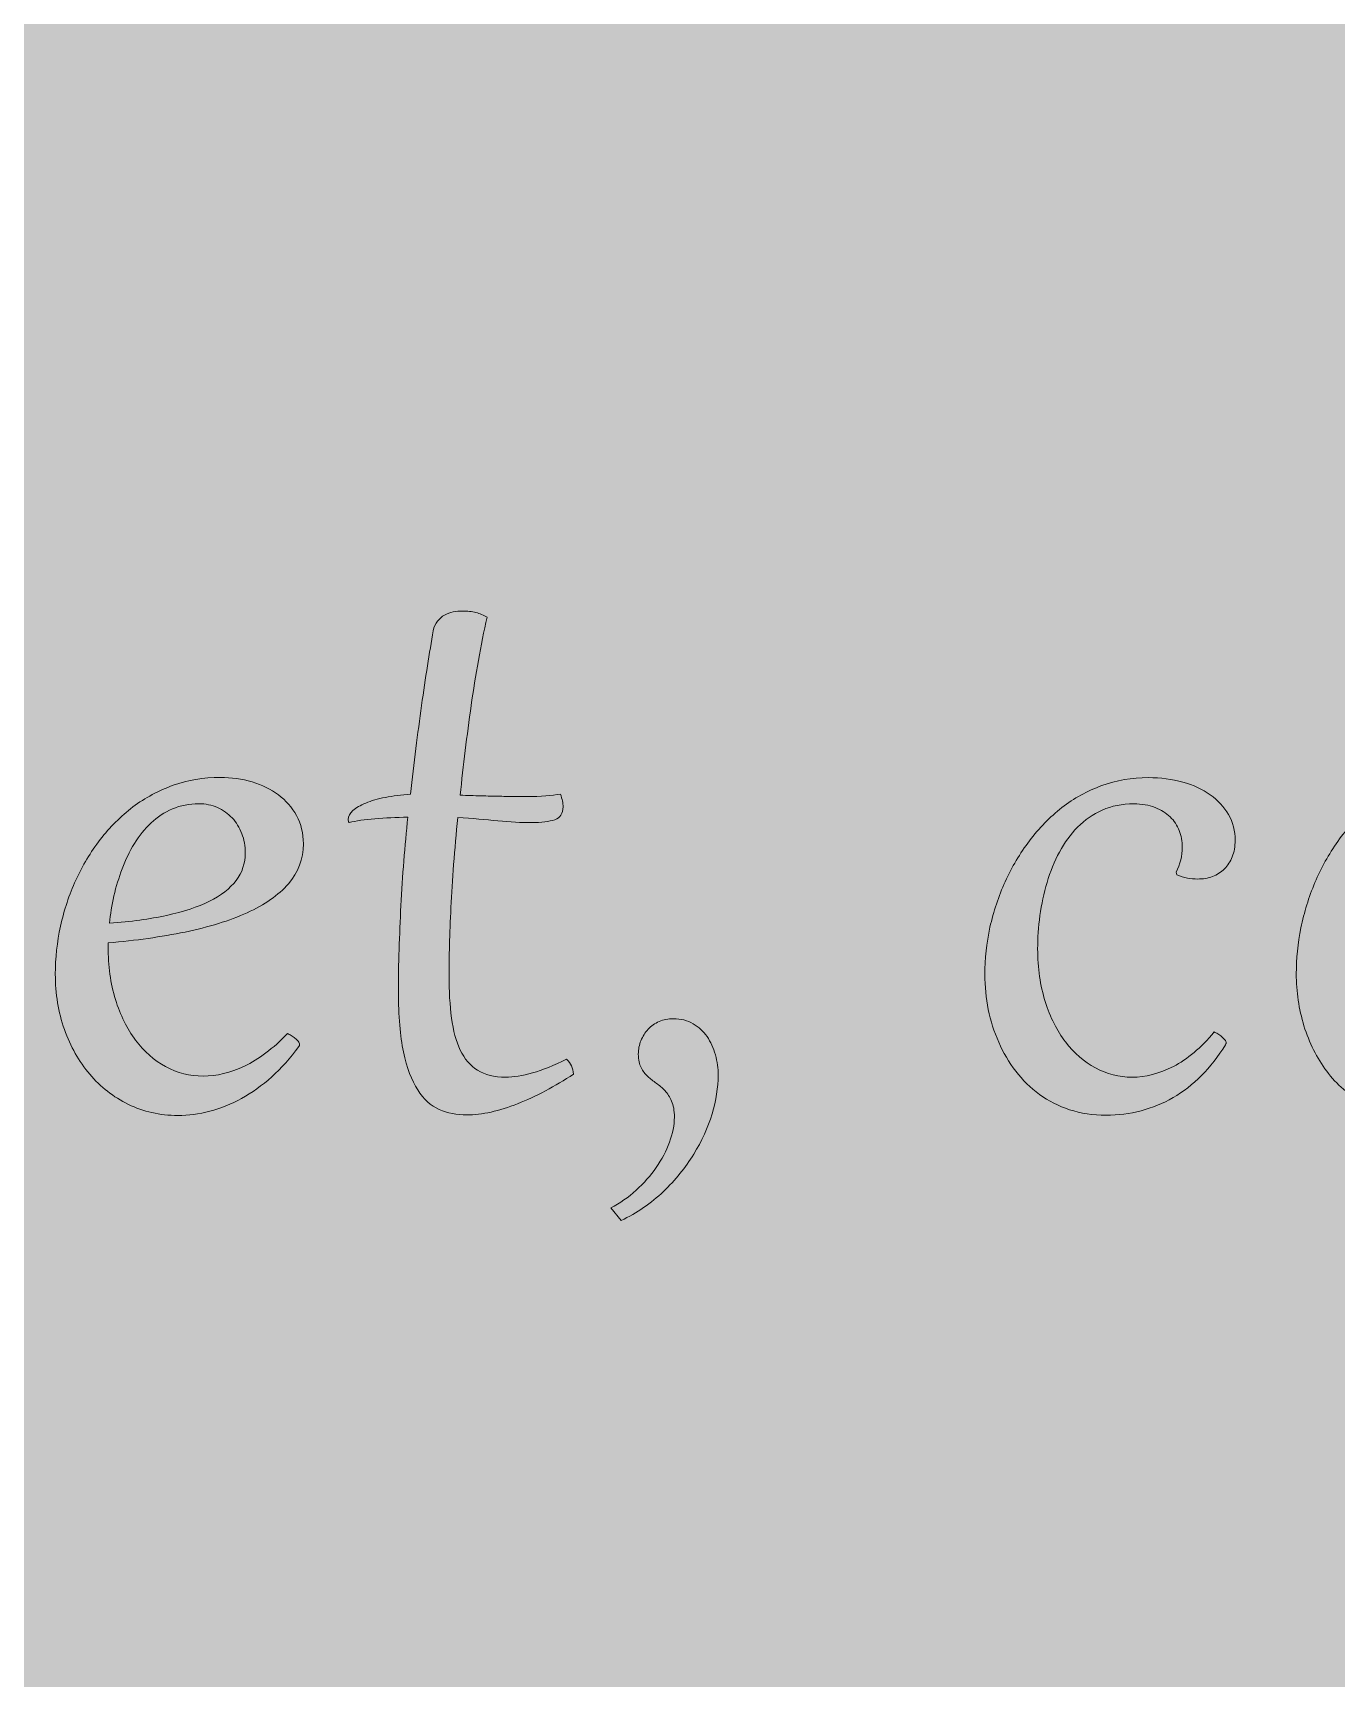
# Model space of a CAD drawing. Extents: x -4214 to -1795, y -2227 to -856.
# Drawn here: x -2845.8 to -2729.1, y -1688.8 to -1541.4 of the extents above; entities that cross this region are included whole.
import ezdxf

# ---------------------------------------------------------------- set-up
doc = ezdxf.new("R2010")
doc.units = 0
doc.header["$MEASUREMENT"] = 0
doc.layers.add('Layer 1', color=7, linetype='Continuous')

# ---------------------------------------------------------------- blocks, each defined once
blk = doc.blocks.new('block 14')
at = {"layer": 'Layer 1', "true_color": 0x2a3f49}
h = blk.add_hatch(color=149, dxfattribs=at)
h.dxf.hatch_style = 2
edge = h.paths.add_edge_path()
edge.add_spline(control_points=[(-2805.17, -1593.74), (-2805.73, -1596.29), (-2806.21, -1598.93), (-2806.59, -1601.65), (-2806.97, -1604.37), (-2807.3, -1607.04), (-2807.57, -1609.69), (-2806.94, -1609.72), (-2806.32, -1609.74), (-2805.72, -1609.75), (-2805.13, -1609.77), (-2804.57, -1609.78), (-2804.05, -1609.79), (-2803.53, -1609.8), (-2803.07, -1609.81), (-2802.64, -1609.81), (-2802.22, -1609.81), (-2801.87, -1609.81), (-2801.59, -1609.81), (-2800.36, -1609.81), (-2799.36, -1609.74), (-2798.58, -1609.59), (-2798.52, -1609.82), (-2798.46, -1610.03), (-2798.42, -1610.21), (-2798.38, -1610.4), (-2798.36, -1610.58), (-2798.36, -1610.74), (-2798.36, -1611.33), (-2798.61, -1611.71), (-2799.1, -1611.89), (-2799.59, -1612.06), (-2800.3, -1612.15), (-2801.22, -1612.15), (-2802.11, -1612.15), (-2803.1, -1612.1), (-2804.19, -1611.99), (-2805.29, -1611.88), (-2806.49, -1611.78), (-2807.79, -1611.68), (-2807.93, -1613.12), (-2808.06, -1614.52), (-2808.16, -1615.89), (-2808.26, -1617.25), (-2808.34, -1618.53), (-2808.4, -1619.74), (-2808.46, -1620.95), (-2808.51, -1622.07), (-2808.53, -1623.11), (-2808.56, -1624.14), (-2808.57, -1625.04), (-2808.57, -1625.8), (-2808.57, -1627.24), (-2808.5, -1628.52), (-2808.35, -1629.65), (-2808.2, -1630.77), (-2807.94, -1631.73), (-2807.57, -1632.52), (-2807.19, -1633.3), (-2806.67, -1633.91), (-2806.01, -1634.32), (-2805.36, -1634.74), (-2804.52, -1634.95), (-2803.52, -1634.95), (-2802.79, -1634.95), (-2801.99, -1634.82), (-2801.09, -1634.56), (-2800.2, -1634.31), (-2799.18, -1633.9), (-2798.04, -1633.33), (-2797.68, -1633.7), (-2797.47, -1634.14), (-2797.42, -1634.67), (-2798.25, -1635.21), (-2799.09, -1635.72), (-2799.93, -1636.17), (-2800.78, -1636.62), (-2801.61, -1637), (-2802.43, -1637.32), (-2803.25, -1637.65), (-2804.04, -1637.89), (-2804.81, -1638.07), (-2805.57, -1638.24), (-2806.3, -1638.33), (-2806.98, -1638.33), (-2807.88, -1638.33), (-2808.71, -1638.16), (-2809.45, -1637.83), (-2810.2, -1637.51), (-2810.84, -1636.92), (-2811.38, -1636.08), (-2811.93, -1635.24), (-2812.35, -1634.11), (-2812.65, -1632.69), (-2812.95, -1631.27), (-2813.11, -1629.47), (-2813.11, -1627.29), (-2813.11, -1626.07), (-2813.09, -1624.82), (-2813.04, -1623.51), (-2813, -1622.22), (-2812.95, -1620.91), (-2812.88, -1619.58), (-2812.82, -1618.25), (-2812.73, -1616.92), (-2812.62, -1615.59), (-2812.51, -1614.26), (-2812.39, -1612.95), (-2812.26, -1611.67), (-2813.32, -1611.68), (-2814.3, -1611.72), (-2815.21, -1611.8), (-2816.12, -1611.87), (-2816.89, -1611.99), (-2817.53, -1612.15), (-2817.58, -1612.07), (-2817.6, -1611.97), (-2817.6, -1611.87), (-2817.6, -1611.59), (-2817.46, -1611.32), (-2817.18, -1611.07), (-2816.91, -1610.82), (-2816.53, -1610.6), (-2816.03, -1610.4), (-2815.55, -1610.19), (-2814.96, -1610.03), (-2814.27, -1609.89), (-2813.59, -1609.76), (-2812.84, -1609.67), (-2812.02, -1609.61), (-2811.71, -1606.8), (-2811.38, -1604.15), (-2811.03, -1601.66), (-2810.68, -1599.16), (-2810.33, -1596.93), (-2809.98, -1594.97), (-2809.92, -1594.62), (-2809.79, -1594.33), (-2809.61, -1594.11), (-2809.43, -1593.88), (-2809.22, -1593.7), (-2808.98, -1593.56), (-2808.73, -1593.43), (-2808.47, -1593.33), (-2808.19, -1593.28), (-2807.91, -1593.23), (-2807.63, -1593.2), (-2807.36, -1593.2), (-2806.92, -1593.2), (-2806.52, -1593.25), (-2806.17, -1593.34), (-2805.81, -1593.43), (-2805.48, -1593.57), (-2805.17, -1593.74)], knot_values=[0, 0, 0, 0, 1, 1, 1, 2, 2, 2, 3, 3, 3, 4, 4, 4, 5, 5, 5, 6, 6, 6, 7, 7, 7, 8, 8, 8, 9, 9, 9, 10, 10, 10, 11, 11, 11, 12, 12, 12, 13, 13, 13, 14, 14, 14, 15, 15, 15, 16, 16, 16, 17, 17, 17, 18, 18, 18, 19, 19, 19, 20, 20, 20, 21, 21, 21, 22, 22, 22, 23, 23, 23, 24, 24, 24, 25, 25, 25, 26, 26, 26, 27, 27, 27, 28, 28, 28, 29, 29, 29, 30, 30, 30, 31, 31, 31, 32, 32, 32, 33, 33, 33, 34, 34, 34, 35, 35, 35, 36, 36, 36, 37, 37, 37, 38, 38, 38, 39, 39, 39, 40, 40, 40, 41, 41, 41, 42, 42, 42, 43, 43, 43, 44, 44, 44, 45, 45, 45, 46, 46, 46, 47, 47, 47, 48, 48, 48, 49, 49, 49, 50, 50, 50, 51, 51, 51, 51], degree=3, periodic=1)
h = blk.add_hatch(color=149, dxfattribs=at)
h.dxf.hatch_style = 2
edge = h.paths.add_edge_path()
edge.add_spline(control_points=[(-2823.03, -1631.04), (-2822.95, -1631.08), (-2822.85, -1631.14), (-2822.72, -1631.21), (-2822.59, -1631.28), (-2822.47, -1631.36), (-2822.37, -1631.45), (-2822.26, -1631.54), (-2822.17, -1631.63), (-2822.08, -1631.73), (-2822, -1631.83), (-2821.96, -1631.93), (-2821.96, -1632.02), (-2821.96, -1632.08), (-2821.98, -1632.13), (-2822.02, -1632.19), (-2822.78, -1633.23), (-2823.59, -1634.14), (-2824.45, -1634.92), (-2825.32, -1635.69), (-2826.22, -1636.33), (-2827.15, -1636.85), (-2828.08, -1637.36), (-2829.03, -1637.75), (-2830, -1638), (-2830.97, -1638.24), (-2831.92, -1638.37), (-2832.86, -1638.37), (-2834.47, -1638.37), (-2835.95, -1638.04), (-2837.29, -1637.38), (-2838.63, -1636.72), (-2839.79, -1635.82), (-2840.75, -1634.69), (-2841.72, -1633.54), (-2842.48, -1632.2), (-2843.02, -1630.67), (-2843.56, -1629.13), (-2843.83, -1627.48), (-2843.83, -1625.72), (-2843.83, -1624.29), (-2843.68, -1622.85), (-2843.36, -1621.41), (-2843.05, -1619.98), (-2842.59, -1618.6), (-2841.99, -1617.3), (-2841.4, -1616), (-2840.67, -1614.79), (-2839.81, -1613.67), (-2838.95, -1612.55), (-2837.97, -1611.58), (-2836.88, -1610.75), (-2835.78, -1609.92), (-2834.58, -1609.28), (-2833.27, -1608.81), (-2831.96, -1608.33), (-2830.56, -1608.1), (-2829.05, -1608.1), (-2828.06, -1608.1), (-2827.11, -1608.24), (-2826.21, -1608.5), (-2825.31, -1608.77), (-2824.53, -1609.16), (-2823.85, -1609.66), (-2823.17, -1610.17), (-2822.63, -1610.79), (-2822.22, -1611.52), (-2821.82, -1612.26), (-2821.62, -1613.1), (-2821.62, -1614.04), (-2821.62, -1615.41), (-2822.07, -1616.61), (-2822.96, -1617.63), (-2823.85, -1618.65), (-2825.09, -1619.51), (-2826.66, -1620.22), (-2828.23, -1620.93), (-2830.08, -1621.51), (-2832.21, -1621.95), (-2834.33, -1622.38), (-2836.63, -1622.71), (-2839.1, -1622.92), (-2839.1, -1622.92), (-2839.1, -1623.26), (-2839.1, -1623.26), (-2839.1, -1624.98), (-2838.88, -1626.56), (-2838.45, -1627.98), (-2838.01, -1629.4), (-2837.41, -1630.62), (-2836.64, -1631.63), (-2835.88, -1632.65), (-2834.98, -1633.44), (-2833.95, -1634), (-2832.91, -1634.56), (-2831.8, -1634.85), (-2830.6, -1634.85), (-2829.39, -1634.85), (-2828.16, -1634.55), (-2826.89, -1633.95), (-2825.62, -1633.35), (-2824.33, -1632.38), (-2823.03, -1631.04)], knot_values=[0, 0, 0, 0, 1, 1, 1, 2, 2, 2, 3, 3, 3, 4, 4, 4, 5, 5, 5, 6, 6, 6, 7, 7, 7, 8, 8, 8, 9, 9, 9, 10, 10, 10, 11, 11, 11, 12, 12, 12, 13, 13, 13, 14, 14, 14, 15, 15, 15, 16, 16, 16, 17, 17, 17, 18, 18, 18, 19, 19, 19, 20, 20, 20, 21, 21, 21, 22, 22, 22, 23, 23, 23, 24, 24, 24, 25, 25, 25, 26, 26, 26, 27, 27, 27, 28, 28, 28, 29, 29, 29, 30, 30, 30, 31, 31, 31, 32, 32, 32, 33, 33, 33, 34, 34, 34, 34], degree=3, periodic=1)
edge = h.paths.add_edge_path()
edge.add_spline(control_points=[(-2826.82, -1614.87), (-2826.82, -1614.25), (-2826.92, -1613.67), (-2827.13, -1613.14), (-2827.34, -1612.6), (-2827.63, -1612.13), (-2827.99, -1611.73), (-2828.37, -1611.34), (-2828.8, -1611.03), (-2829.31, -1610.8), (-2829.82, -1610.57), (-2830.37, -1610.46), (-2830.97, -1610.46), (-2831.84, -1610.46), (-2832.63, -1610.61), (-2833.34, -1610.92), (-2834.05, -1611.23), (-2834.69, -1611.65), (-2835.25, -1612.18), (-2835.82, -1612.71), (-2836.32, -1613.33), (-2836.75, -1614.03), (-2837.18, -1614.73), (-2837.54, -1615.49), (-2837.84, -1616.28), (-2838.14, -1617.07), (-2838.39, -1617.88), (-2838.58, -1618.71), (-2838.77, -1619.55), (-2838.9, -1620.36), (-2838.98, -1621.15), (-2837.07, -1621.02), (-2835.37, -1620.79), (-2833.86, -1620.46), (-2832.35, -1620.13), (-2831.07, -1619.71), (-2830.03, -1619.19), (-2828.99, -1618.67), (-2828.19, -1618.05), (-2827.64, -1617.34), (-2827.09, -1616.62), (-2826.82, -1615.79), (-2826.82, -1614.87)], knot_values=[0, 0, 0, 0, 1, 1, 1, 2, 2, 2, 3, 3, 3, 4, 4, 4, 5, 5, 5, 6, 6, 6, 7, 7, 7, 8, 8, 8, 9, 9, 9, 10, 10, 10, 11, 11, 11, 12, 12, 12, 13, 13, 13, 14, 14, 14, 14], degree=3, periodic=1)
h = blk.add_hatch(color=149, dxfattribs=at)
h.dxf.hatch_style = 2
edge = h.paths.add_edge_path()
edge.add_spline(control_points=[(-2743.47, -1616.6), (-2743.09, -1615.86), (-2742.91, -1615.11), (-2742.91, -1614.35), (-2742.91, -1613.82), (-2743, -1613.33), (-2743.18, -1612.87), (-2743.36, -1612.4), (-2743.63, -1611.99), (-2743.99, -1611.64), (-2744.36, -1611.28), (-2744.81, -1611), (-2745.35, -1610.79), (-2745.9, -1610.58), (-2746.53, -1610.47), (-2747.26, -1610.47), (-2748.3, -1610.47), (-2749.24, -1610.66), (-2750.08, -1611.03), (-2750.91, -1611.4), (-2751.64, -1611.91), (-2752.28, -1612.55), (-2752.92, -1613.2), (-2753.46, -1613.94), (-2753.91, -1614.79), (-2754.36, -1615.63), (-2754.73, -1616.54), (-2755.02, -1617.5), (-2755.31, -1618.47), (-2755.52, -1619.47), (-2755.65, -1620.47), (-2755.79, -1621.49), (-2755.86, -1622.48), (-2755.86, -1623.45), (-2755.86, -1625.18), (-2755.63, -1626.75), (-2755.18, -1628.17), (-2754.73, -1629.59), (-2754.13, -1630.8), (-2753.36, -1631.79), (-2752.59, -1632.79), (-2751.7, -1633.57), (-2750.68, -1634.12), (-2749.66, -1634.67), (-2748.57, -1634.95), (-2747.42, -1634.95), (-2746.2, -1634.95), (-2744.96, -1634.62), (-2743.7, -1633.99), (-2742.45, -1633.35), (-2741.23, -1632.32), (-2740.05, -1630.9), (-2739.97, -1630.94), (-2739.86, -1630.99), (-2739.73, -1631.07), (-2739.61, -1631.14), (-2739.49, -1631.23), (-2739.38, -1631.32), (-2739.28, -1631.41), (-2739.18, -1631.51), (-2739.1, -1631.6), (-2739.02, -1631.7), (-2738.98, -1631.78), (-2738.98, -1631.87), (-2738.98, -1631.92), (-2738.99, -1631.95), (-2739, -1631.97), (-2739, -1631.97), (-2739.04, -1632.04), (-2739.04, -1632.04), (-2740.34, -1634.15), (-2741.91, -1635.73), (-2743.73, -1636.78), (-2745.56, -1637.82), (-2747.56, -1638.35), (-2749.73, -1638.35), (-2750.92, -1638.35), (-2752, -1638.18), (-2753, -1637.86), (-2753.99, -1637.53), (-2754.89, -1637.07), (-2755.69, -1636.49), (-2756.5, -1635.9), (-2757.21, -1635.21), (-2757.82, -1634.41), (-2758.43, -1633.61), (-2758.94, -1632.75), (-2759.35, -1631.81), (-2759.76, -1630.88), (-2760.07, -1629.9), (-2760.28, -1628.88), (-2760.48, -1627.85), (-2760.59, -1626.81), (-2760.59, -1625.76), (-2760.59, -1624.35), (-2760.44, -1622.94), (-2760.13, -1621.52), (-2759.82, -1620.11), (-2759.36, -1618.74), (-2758.77, -1617.44), (-2758.17, -1616.13), (-2757.44, -1614.9), (-2756.59, -1613.77), (-2755.74, -1612.64), (-2754.77, -1611.65), (-2753.69, -1610.81), (-2752.61, -1609.97), (-2751.42, -1609.31), (-2750.12, -1608.84), (-2748.81, -1608.36), (-2747.42, -1608.12), (-2745.95, -1608.12), (-2744.85, -1608.12), (-2743.82, -1608.25), (-2742.87, -1608.52), (-2741.91, -1608.79), (-2741.09, -1609.17), (-2740.4, -1609.66), (-2739.71, -1610.15), (-2739.17, -1610.74), (-2738.77, -1611.43), (-2738.37, -1612.12), (-2738.17, -1612.89), (-2738.17, -1613.74), (-2738.17, -1614.29), (-2738.26, -1614.78), (-2738.43, -1615.2), (-2738.59, -1615.62), (-2738.83, -1615.98), (-2739.13, -1616.29), (-2739.43, -1616.59), (-2739.79, -1616.82), (-2740.2, -1616.97), (-2740.61, -1617.13), (-2741.05, -1617.2), (-2741.54, -1617.2), (-2741.83, -1617.2), (-2742.14, -1617.17), (-2742.45, -1617.12), (-2742.77, -1617.05), (-2743.08, -1616.96), (-2743.39, -1616.82), (-2743.39, -1616.82), (-2743.47, -1616.6), (-2743.47, -1616.6)], knot_values=[0, 0, 0, 0, 1, 1, 1, 2, 2, 2, 3, 3, 3, 4, 4, 4, 5, 5, 5, 6, 6, 6, 7, 7, 7, 8, 8, 8, 9, 9, 9, 10, 10, 10, 11, 11, 11, 12, 12, 12, 13, 13, 13, 14, 14, 14, 15, 15, 15, 16, 16, 16, 17, 17, 17, 18, 18, 18, 19, 19, 19, 20, 20, 20, 21, 21, 21, 22, 22, 22, 23, 23, 23, 24, 24, 24, 25, 25, 25, 26, 26, 26, 27, 27, 27, 28, 28, 28, 29, 29, 29, 30, 30, 30, 31, 31, 31, 32, 32, 32, 33, 33, 33, 34, 34, 34, 35, 35, 35, 36, 36, 36, 37, 37, 37, 38, 38, 38, 39, 39, 39, 40, 40, 40, 41, 41, 41, 42, 42, 42, 43, 43, 43, 44, 44, 44, 45, 45, 45, 46, 46, 46, 47, 47, 47, 48, 48, 48, 48], degree=3, periodic=1)
h = blk.add_hatch(color=149, dxfattribs=at)
h.dxf.hatch_style = 2
edge = h.paths.add_edge_path()
edge.add_spline(control_points=[(-2732.7, -1625.7), (-2732.7, -1624.34), (-2732.56, -1622.97), (-2732.28, -1621.57), (-2732, -1620.18), (-2731.58, -1618.83), (-2731.03, -1617.51), (-2730.48, -1616.21), (-2729.8, -1614.98), (-2728.98, -1613.83), (-2728.17, -1612.68), (-2727.24, -1611.68), (-2726.17, -1610.82), (-2725.11, -1609.96), (-2723.93, -1609.28), (-2722.63, -1608.79), (-2721.33, -1608.29), (-2719.91, -1608.04), (-2718.38, -1608.04), (-2716.66, -1608.04), (-2715.14, -1608.4), (-2713.82, -1609.13), (-2712.5, -1609.86), (-2711.39, -1610.81), (-2710.49, -1612), (-2709.59, -1613.19), (-2708.9, -1614.54), (-2708.44, -1616.06), (-2707.98, -1617.57), (-2707.75, -1619.12), (-2707.75, -1620.71), (-2707.75, -1622.07), (-2707.89, -1623.44), (-2708.17, -1624.84), (-2708.45, -1626.23), (-2708.87, -1627.59), (-2709.43, -1628.9), (-2709.99, -1630.2), (-2710.67, -1631.43), (-2711.48, -1632.58), (-2712.3, -1633.73), (-2713.23, -1634.73), (-2714.29, -1635.59), (-2715.35, -1636.45), (-2716.54, -1637.13), (-2717.84, -1637.63), (-2719.14, -1638.12), (-2720.55, -1638.37), (-2722.09, -1638.37), (-2723.81, -1638.37), (-2725.33, -1638.01), (-2726.65, -1637.28), (-2727.97, -1636.56), (-2729.08, -1635.6), (-2729.97, -1634.41), (-2730.86, -1633.22), (-2731.54, -1631.87), (-2732.01, -1630.35), (-2732.47, -1628.84), (-2732.7, -1627.29), (-2732.7, -1625.7)], knot_values=[0, 0, 0, 0, 1, 1, 1, 2, 2, 2, 3, 3, 3, 4, 4, 4, 5, 5, 5, 6, 6, 6, 7, 7, 7, 8, 8, 8, 9, 9, 9, 10, 10, 10, 11, 11, 11, 12, 12, 12, 13, 13, 13, 14, 14, 14, 15, 15, 15, 16, 16, 16, 17, 17, 17, 18, 18, 18, 19, 19, 19, 20, 20, 20, 20], degree=3, periodic=1)
edge = h.paths.add_edge_path()
edge.add_spline(control_points=[(-2727.89, -1623.79), (-2727.89, -1624.7), (-2727.81, -1625.63), (-2727.67, -1626.57), (-2727.53, -1627.51), (-2727.32, -1628.41), (-2727.02, -1629.28), (-2726.72, -1630.16), (-2726.36, -1630.97), (-2725.92, -1631.73), (-2725.49, -1632.49), (-2724.97, -1633.16), (-2724.37, -1633.72), (-2723.78, -1634.28), (-2723.1, -1634.72), (-2722.36, -1635.04), (-2721.61, -1635.37), (-2720.79, -1635.53), (-2719.89, -1635.53), (-2718.91, -1635.53), (-2718.05, -1635.32), (-2717.3, -1634.9), (-2716.56, -1634.47), (-2715.91, -1633.91), (-2715.37, -1633.21), (-2714.83, -1632.52), (-2714.38, -1631.72), (-2714.02, -1630.82), (-2713.67, -1629.92), (-2713.38, -1628.99), (-2713.16, -1628.03), (-2712.95, -1627.07), (-2712.8, -1626.12), (-2712.71, -1625.18), (-2712.62, -1624.24), (-2712.58, -1623.37), (-2712.58, -1622.58), (-2712.58, -1621.66), (-2712.65, -1620.72), (-2712.79, -1619.79), (-2712.93, -1618.86), (-2713.15, -1617.96), (-2713.45, -1617.09), (-2713.74, -1616.22), (-2714.11, -1615.42), (-2714.54, -1614.66), (-2714.98, -1613.9), (-2715.5, -1613.24), (-2716.1, -1612.68), (-2716.69, -1612.12), (-2717.36, -1611.68), (-2718.11, -1611.37), (-2718.86, -1611.04), (-2719.68, -1610.88), (-2720.58, -1610.88), (-2721.56, -1610.88), (-2722.42, -1611.09), (-2723.16, -1611.5), (-2723.91, -1611.92), (-2724.55, -1612.48), (-2725.1, -1613.18), (-2725.64, -1613.87), (-2726.09, -1614.67), (-2726.45, -1615.57), (-2726.8, -1616.47), (-2727.09, -1617.4), (-2727.3, -1618.35), (-2727.52, -1619.31), (-2727.67, -1620.25), (-2727.76, -1621.2), (-2727.84, -1622.15), (-2727.89, -1623.01), (-2727.89, -1623.79)], knot_values=[0, 0, 0, 0, 1, 1, 1, 2, 2, 2, 3, 3, 3, 4, 4, 4, 5, 5, 5, 6, 6, 6, 7, 7, 7, 8, 8, 8, 9, 9, 9, 10, 10, 10, 11, 11, 11, 12, 12, 12, 13, 13, 13, 14, 14, 14, 15, 15, 15, 16, 16, 16, 17, 17, 17, 18, 18, 18, 19, 19, 19, 20, 20, 20, 21, 21, 21, 22, 22, 22, 23, 23, 23, 24, 24, 24, 24], degree=3, periodic=1)
h = blk.add_hatch(color=149, dxfattribs=at)
h.dxf.hatch_style = 2
edge = h.paths.add_edge_path()
edge.add_spline(control_points=[(-2794.08, -1646.65), (-2793.27, -1646.23), (-2792.52, -1645.71), (-2791.82, -1645.07), (-2791.12, -1644.44), (-2790.52, -1643.76), (-2790.02, -1643.03), (-2789.51, -1642.3), (-2789.12, -1641.55), (-2788.83, -1640.77), (-2788.54, -1639.99), (-2788.39, -1639.24), (-2788.39, -1638.53), (-2788.39, -1637.94), (-2788.48, -1637.46), (-2788.64, -1637.09), (-2788.8, -1636.72), (-2789, -1636.41), (-2789.23, -1636.16), (-2789.47, -1635.9), (-2789.73, -1635.68), (-2790.01, -1635.49), (-2790.29, -1635.3), (-2790.55, -1635.1), (-2790.78, -1634.88), (-2791.02, -1634.66), (-2791.22, -1634.39), (-2791.38, -1634.09), (-2791.54, -1633.79), (-2791.62, -1633.39), (-2791.62, -1632.89), (-2791.62, -1632.46), (-2791.54, -1632.05), (-2791.39, -1631.68), (-2791.23, -1631.29), (-2791.02, -1630.95), (-2790.74, -1630.66), (-2790.47, -1630.36), (-2790.14, -1630.13), (-2789.75, -1629.96), (-2789.37, -1629.79), (-2788.95, -1629.71), (-2788.48, -1629.71), (-2787.81, -1629.71), (-2787.22, -1629.86), (-2786.71, -1630.16), (-2786.21, -1630.45), (-2785.79, -1630.84), (-2785.47, -1631.31), (-2785.14, -1631.79), (-2784.89, -1632.33), (-2784.72, -1632.94), (-2784.55, -1633.55), (-2784.47, -1634.17), (-2784.47, -1634.78), (-2784.47, -1635.86), (-2784.65, -1637.01), (-2785.02, -1638.24), (-2785.39, -1639.47), (-2785.94, -1640.67), (-2786.66, -1641.85), (-2787.39, -1643.04), (-2788.3, -1644.15), (-2789.38, -1645.19), (-2790.47, -1646.23), (-2791.73, -1647.1), (-2793.17, -1647.79), (-2793.17, -1647.79), (-2794.08, -1646.65), (-2794.08, -1646.65)], knot_values=[0, 0, 0, 0, 1, 1, 1, 2, 2, 2, 3, 3, 3, 4, 4, 4, 5, 5, 5, 6, 6, 6, 7, 7, 7, 8, 8, 8, 9, 9, 9, 10, 10, 10, 11, 11, 11, 12, 12, 12, 13, 13, 13, 14, 14, 14, 15, 15, 15, 16, 16, 16, 17, 17, 17, 18, 18, 18, 19, 19, 19, 20, 20, 20, 21, 21, 21, 22, 22, 22, 23, 23, 23, 23], degree=3, periodic=1)
at = {"layer": 'Layer 1', "lineweight": 0}
for points, knots in [([(-2805.17, -1593.74), (-2805.73, -1596.29), (-2806.21, -1598.93), (-2806.59, -1601.65), (-2806.97, -1604.37), (-2807.3, -1607.04), (-2807.57, -1609.69), (-2806.94, -1609.72), (-2806.32, -1609.74), (-2805.72, -1609.75), (-2805.13, -1609.77), (-2804.57, -1609.78), (-2804.05, -1609.79), (-2803.53, -1609.8), (-2803.07, -1609.81), (-2802.64, -1609.81), (-2802.22, -1609.81), (-2801.87, -1609.81), (-2801.59, -1609.81), (-2800.36, -1609.81), (-2799.36, -1609.74), (-2798.58, -1609.59), (-2798.52, -1609.82), (-2798.46, -1610.03), (-2798.42, -1610.21), (-2798.38, -1610.4), (-2798.36, -1610.58), (-2798.36, -1610.74), (-2798.36, -1611.33), (-2798.61, -1611.71), (-2799.1, -1611.89), (-2799.59, -1612.06), (-2800.3, -1612.15), (-2801.22, -1612.15), (-2802.11, -1612.15), (-2803.1, -1612.1), (-2804.19, -1611.99), (-2805.29, -1611.88), (-2806.49, -1611.78), (-2807.79, -1611.68), (-2807.93, -1613.12), (-2808.06, -1614.52), (-2808.16, -1615.89), (-2808.26, -1617.25), (-2808.34, -1618.53), (-2808.4, -1619.74), (-2808.46, -1620.95), (-2808.51, -1622.07), (-2808.53, -1623.11), (-2808.56, -1624.14), (-2808.57, -1625.04), (-2808.57, -1625.8), (-2808.57, -1627.24), (-2808.5, -1628.52), (-2808.35, -1629.65), (-2808.2, -1630.77), (-2807.94, -1631.73), (-2807.57, -1632.52), (-2807.19, -1633.3), (-2806.67, -1633.91), (-2806.01, -1634.32), (-2805.36, -1634.74), (-2804.52, -1634.95), (-2803.52, -1634.95), (-2802.79, -1634.95), (-2801.99, -1634.82), (-2801.09, -1634.56), (-2800.2, -1634.31), (-2799.18, -1633.9), (-2798.04, -1633.33), (-2797.68, -1633.7), (-2797.47, -1634.14), (-2797.42, -1634.67), (-2798.25, -1635.21), (-2799.09, -1635.72), (-2799.93, -1636.17), (-2800.78, -1636.62), (-2801.61, -1637), (-2802.43, -1637.32), (-2803.25, -1637.65), (-2804.04, -1637.89), (-2804.81, -1638.07), (-2805.57, -1638.24), (-2806.3, -1638.33), (-2806.98, -1638.33), (-2807.88, -1638.33), (-2808.71, -1638.16), (-2809.45, -1637.83), (-2810.2, -1637.51), (-2810.84, -1636.92), (-2811.38, -1636.08), (-2811.93, -1635.24), (-2812.35, -1634.11), (-2812.65, -1632.69), (-2812.95, -1631.27), (-2813.11, -1629.47), (-2813.11, -1627.29), (-2813.11, -1626.07), (-2813.09, -1624.82), (-2813.04, -1623.51), (-2813, -1622.22), (-2812.95, -1620.91), (-2812.88, -1619.58), (-2812.82, -1618.25), (-2812.73, -1616.92), (-2812.62, -1615.59), (-2812.51, -1614.26), (-2812.39, -1612.95), (-2812.26, -1611.67), (-2813.32, -1611.68), (-2814.3, -1611.72), (-2815.21, -1611.8), (-2816.12, -1611.87), (-2816.89, -1611.99), (-2817.53, -1612.15), (-2817.58, -1612.07), (-2817.6, -1611.97), (-2817.6, -1611.87), (-2817.6, -1611.59), (-2817.46, -1611.32), (-2817.18, -1611.07), (-2816.91, -1610.82), (-2816.53, -1610.6), (-2816.03, -1610.4), (-2815.55, -1610.19), (-2814.96, -1610.03), (-2814.27, -1609.89), (-2813.59, -1609.76), (-2812.84, -1609.67), (-2812.02, -1609.61), (-2811.71, -1606.8), (-2811.38, -1604.15), (-2811.03, -1601.66), (-2810.68, -1599.16), (-2810.33, -1596.93), (-2809.98, -1594.97), (-2809.92, -1594.62), (-2809.79, -1594.33), (-2809.61, -1594.11), (-2809.43, -1593.88), (-2809.22, -1593.7), (-2808.98, -1593.56), (-2808.73, -1593.43), (-2808.47, -1593.33), (-2808.19, -1593.28), (-2807.91, -1593.23), (-2807.63, -1593.2), (-2807.36, -1593.2), (-2806.92, -1593.2), (-2806.52, -1593.25), (-2806.17, -1593.34), (-2805.81, -1593.43), (-2805.48, -1593.57), (-2805.17, -1593.74)], [0, 0, 0, 0, 1, 1, 1, 2, 2, 2, 3, 3, 3, 4, 4, 4, 5, 5, 5, 6, 6, 6, 7, 7, 7, 8, 8, 8, 9, 9, 9, 10, 10, 10, 11, 11, 11, 12, 12, 12, 13, 13, 13, 14, 14, 14, 15, 15, 15, 16, 16, 16, 17, 17, 17, 18, 18, 18, 19, 19, 19, 20, 20, 20, 21, 21, 21, 22, 22, 22, 23, 23, 23, 24, 24, 24, 25, 25, 25, 26, 26, 26, 27, 27, 27, 28, 28, 28, 29, 29, 29, 30, 30, 30, 31, 31, 31, 32, 32, 32, 33, 33, 33, 34, 34, 34, 35, 35, 35, 36, 36, 36, 37, 37, 37, 38, 38, 38, 39, 39, 39, 40, 40, 40, 41, 41, 41, 42, 42, 42, 43, 43, 43, 44, 44, 44, 45, 45, 45, 46, 46, 46, 47, 47, 47, 48, 48, 48, 49, 49, 49, 50, 50, 50, 51, 51, 51, 51]), ([(-2823.03, -1631.04), (-2822.95, -1631.08), (-2822.85, -1631.14), (-2822.72, -1631.21), (-2822.59, -1631.28), (-2822.47, -1631.36), (-2822.37, -1631.45), (-2822.26, -1631.54), (-2822.17, -1631.63), (-2822.08, -1631.73), (-2822, -1631.83), (-2821.96, -1631.93), (-2821.96, -1632.02), (-2821.96, -1632.08), (-2821.98, -1632.13), (-2822.02, -1632.19), (-2822.78, -1633.23), (-2823.59, -1634.14), (-2824.45, -1634.92), (-2825.32, -1635.69), (-2826.22, -1636.33), (-2827.15, -1636.85), (-2828.08, -1637.36), (-2829.03, -1637.75), (-2830, -1638), (-2830.97, -1638.24), (-2831.92, -1638.37), (-2832.86, -1638.37), (-2834.47, -1638.37), (-2835.95, -1638.04), (-2837.29, -1637.38), (-2838.63, -1636.72), (-2839.79, -1635.82), (-2840.75, -1634.69), (-2841.72, -1633.54), (-2842.48, -1632.2), (-2843.02, -1630.67), (-2843.56, -1629.13), (-2843.83, -1627.48), (-2843.83, -1625.72), (-2843.83, -1624.29), (-2843.68, -1622.85), (-2843.36, -1621.41), (-2843.05, -1619.98), (-2842.59, -1618.6), (-2841.99, -1617.3), (-2841.4, -1616), (-2840.67, -1614.79), (-2839.81, -1613.67), (-2838.95, -1612.55), (-2837.97, -1611.58), (-2836.88, -1610.75), (-2835.78, -1609.92), (-2834.58, -1609.28), (-2833.27, -1608.81), (-2831.96, -1608.33), (-2830.56, -1608.1), (-2829.05, -1608.1), (-2828.06, -1608.1), (-2827.11, -1608.24), (-2826.21, -1608.5), (-2825.31, -1608.77), (-2824.53, -1609.16), (-2823.85, -1609.66), (-2823.17, -1610.17), (-2822.63, -1610.79), (-2822.22, -1611.52), (-2821.82, -1612.26), (-2821.62, -1613.1), (-2821.62, -1614.04), (-2821.62, -1615.41), (-2822.07, -1616.61), (-2822.96, -1617.63), (-2823.85, -1618.65), (-2825.09, -1619.51), (-2826.66, -1620.22), (-2828.23, -1620.93), (-2830.08, -1621.51), (-2832.21, -1621.95), (-2834.33, -1622.38), (-2836.63, -1622.71), (-2839.1, -1622.92), (-2839.1, -1622.92), (-2839.1, -1623.26), (-2839.1, -1623.26), (-2839.1, -1624.98), (-2838.88, -1626.56), (-2838.45, -1627.98), (-2838.01, -1629.4), (-2837.41, -1630.62), (-2836.64, -1631.63), (-2835.88, -1632.65), (-2834.98, -1633.44), (-2833.95, -1634), (-2832.91, -1634.56), (-2831.8, -1634.85), (-2830.6, -1634.85), (-2829.39, -1634.85), (-2828.16, -1634.55), (-2826.89, -1633.95), (-2825.62, -1633.35), (-2824.33, -1632.38), (-2823.03, -1631.04)], [0, 0, 0, 0, 1, 1, 1, 2, 2, 2, 3, 3, 3, 4, 4, 4, 5, 5, 5, 6, 6, 6, 7, 7, 7, 8, 8, 8, 9, 9, 9, 10, 10, 10, 11, 11, 11, 12, 12, 12, 13, 13, 13, 14, 14, 14, 15, 15, 15, 16, 16, 16, 17, 17, 17, 18, 18, 18, 19, 19, 19, 20, 20, 20, 21, 21, 21, 22, 22, 22, 23, 23, 23, 24, 24, 24, 25, 25, 25, 26, 26, 26, 27, 27, 27, 28, 28, 28, 29, 29, 29, 30, 30, 30, 31, 31, 31, 32, 32, 32, 33, 33, 33, 34, 34, 34, 34]), ([(-2743.47, -1616.6), (-2743.09, -1615.86), (-2742.91, -1615.11), (-2742.91, -1614.35), (-2742.91, -1613.82), (-2743, -1613.33), (-2743.18, -1612.87), (-2743.36, -1612.4), (-2743.63, -1611.99), (-2743.99, -1611.64), (-2744.36, -1611.28), (-2744.81, -1611), (-2745.35, -1610.79), (-2745.9, -1610.58), (-2746.53, -1610.47), (-2747.26, -1610.47), (-2748.3, -1610.47), (-2749.24, -1610.66), (-2750.08, -1611.03), (-2750.91, -1611.4), (-2751.64, -1611.91), (-2752.28, -1612.55), (-2752.92, -1613.2), (-2753.46, -1613.94), (-2753.91, -1614.79), (-2754.36, -1615.63), (-2754.73, -1616.54), (-2755.02, -1617.5), (-2755.31, -1618.47), (-2755.52, -1619.47), (-2755.65, -1620.47), (-2755.79, -1621.49), (-2755.86, -1622.48), (-2755.86, -1623.45), (-2755.86, -1625.18), (-2755.63, -1626.75), (-2755.18, -1628.17), (-2754.73, -1629.59), (-2754.13, -1630.8), (-2753.36, -1631.79), (-2752.59, -1632.79), (-2751.7, -1633.57), (-2750.68, -1634.12), (-2749.66, -1634.67), (-2748.57, -1634.95), (-2747.42, -1634.95), (-2746.2, -1634.95), (-2744.96, -1634.62), (-2743.7, -1633.99), (-2742.45, -1633.35), (-2741.23, -1632.32), (-2740.05, -1630.9), (-2739.97, -1630.94), (-2739.86, -1630.99), (-2739.73, -1631.07), (-2739.61, -1631.14), (-2739.49, -1631.23), (-2739.38, -1631.32), (-2739.28, -1631.41), (-2739.18, -1631.51), (-2739.1, -1631.6), (-2739.02, -1631.7), (-2738.98, -1631.78), (-2738.98, -1631.87), (-2738.98, -1631.92), (-2738.99, -1631.95), (-2739, -1631.97), (-2739, -1631.97), (-2739.04, -1632.04), (-2739.04, -1632.04), (-2740.34, -1634.15), (-2741.91, -1635.73), (-2743.73, -1636.78), (-2745.56, -1637.82), (-2747.56, -1638.35), (-2749.73, -1638.35), (-2750.92, -1638.35), (-2752, -1638.18), (-2753, -1637.86), (-2753.99, -1637.53), (-2754.89, -1637.07), (-2755.69, -1636.49), (-2756.5, -1635.9), (-2757.21, -1635.21), (-2757.82, -1634.41), (-2758.43, -1633.61), (-2758.94, -1632.75), (-2759.35, -1631.81), (-2759.76, -1630.88), (-2760.07, -1629.9), (-2760.28, -1628.88), (-2760.48, -1627.85), (-2760.59, -1626.81), (-2760.59, -1625.76), (-2760.59, -1624.35), (-2760.44, -1622.94), (-2760.13, -1621.52), (-2759.82, -1620.11), (-2759.36, -1618.74), (-2758.77, -1617.44), (-2758.17, -1616.13), (-2757.44, -1614.9), (-2756.59, -1613.77), (-2755.74, -1612.64), (-2754.77, -1611.65), (-2753.69, -1610.81), (-2752.61, -1609.97), (-2751.42, -1609.31), (-2750.12, -1608.84), (-2748.81, -1608.36), (-2747.42, -1608.12), (-2745.95, -1608.12), (-2744.85, -1608.12), (-2743.82, -1608.25), (-2742.87, -1608.52), (-2741.91, -1608.79), (-2741.09, -1609.17), (-2740.4, -1609.66), (-2739.71, -1610.15), (-2739.17, -1610.74), (-2738.77, -1611.43), (-2738.37, -1612.12), (-2738.17, -1612.89), (-2738.17, -1613.74), (-2738.17, -1614.29), (-2738.26, -1614.78), (-2738.43, -1615.2), (-2738.59, -1615.62), (-2738.83, -1615.98), (-2739.13, -1616.29), (-2739.43, -1616.59), (-2739.79, -1616.82), (-2740.2, -1616.97), (-2740.61, -1617.13), (-2741.05, -1617.2), (-2741.54, -1617.2), (-2741.83, -1617.2), (-2742.14, -1617.17), (-2742.45, -1617.12), (-2742.77, -1617.05), (-2743.08, -1616.96), (-2743.39, -1616.82), (-2743.39, -1616.82), (-2743.47, -1616.6), (-2743.47, -1616.6)], [0, 0, 0, 0, 1, 1, 1, 2, 2, 2, 3, 3, 3, 4, 4, 4, 5, 5, 5, 6, 6, 6, 7, 7, 7, 8, 8, 8, 9, 9, 9, 10, 10, 10, 11, 11, 11, 12, 12, 12, 13, 13, 13, 14, 14, 14, 15, 15, 15, 16, 16, 16, 17, 17, 17, 18, 18, 18, 19, 19, 19, 20, 20, 20, 21, 21, 21, 22, 22, 22, 23, 23, 23, 24, 24, 24, 25, 25, 25, 26, 26, 26, 27, 27, 27, 28, 28, 28, 29, 29, 29, 30, 30, 30, 31, 31, 31, 32, 32, 32, 33, 33, 33, 34, 34, 34, 35, 35, 35, 36, 36, 36, 37, 37, 37, 38, 38, 38, 39, 39, 39, 40, 40, 40, 41, 41, 41, 42, 42, 42, 43, 43, 43, 44, 44, 44, 45, 45, 45, 46, 46, 46, 47, 47, 47, 48, 48, 48, 48]), ([(-2732.7, -1625.7), (-2732.7, -1624.34), (-2732.56, -1622.97), (-2732.28, -1621.57), (-2732, -1620.18), (-2731.58, -1618.83), (-2731.03, -1617.51), (-2730.48, -1616.21), (-2729.8, -1614.98), (-2728.98, -1613.83), (-2728.17, -1612.68), (-2727.24, -1611.68), (-2726.17, -1610.82), (-2725.11, -1609.96), (-2723.93, -1609.28), (-2722.63, -1608.79), (-2721.33, -1608.29), (-2719.91, -1608.04), (-2718.38, -1608.04), (-2716.66, -1608.04), (-2715.14, -1608.4), (-2713.82, -1609.13), (-2712.5, -1609.86), (-2711.39, -1610.81), (-2710.49, -1612), (-2709.59, -1613.19), (-2708.9, -1614.54), (-2708.44, -1616.06), (-2707.98, -1617.57), (-2707.75, -1619.12), (-2707.75, -1620.71), (-2707.75, -1622.07), (-2707.89, -1623.44), (-2708.17, -1624.84), (-2708.45, -1626.23), (-2708.87, -1627.59), (-2709.43, -1628.9), (-2709.99, -1630.2), (-2710.67, -1631.43), (-2711.48, -1632.58), (-2712.3, -1633.73), (-2713.23, -1634.73), (-2714.29, -1635.59), (-2715.35, -1636.45), (-2716.54, -1637.13), (-2717.84, -1637.63), (-2719.14, -1638.12), (-2720.55, -1638.37), (-2722.09, -1638.37), (-2723.81, -1638.37), (-2725.33, -1638.01), (-2726.65, -1637.28), (-2727.97, -1636.56), (-2729.08, -1635.6), (-2729.97, -1634.41), (-2730.86, -1633.22), (-2731.54, -1631.87), (-2732.01, -1630.35), (-2732.47, -1628.84), (-2732.7, -1627.29), (-2732.7, -1625.7)], [0, 0, 0, 0, 1, 1, 1, 2, 2, 2, 3, 3, 3, 4, 4, 4, 5, 5, 5, 6, 6, 6, 7, 7, 7, 8, 8, 8, 9, 9, 9, 10, 10, 10, 11, 11, 11, 12, 12, 12, 13, 13, 13, 14, 14, 14, 15, 15, 15, 16, 16, 16, 17, 17, 17, 18, 18, 18, 19, 19, 19, 20, 20, 20, 20]), ([(-2826.82, -1614.87), (-2826.82, -1614.25), (-2826.92, -1613.67), (-2827.13, -1613.14), (-2827.34, -1612.6), (-2827.63, -1612.13), (-2827.99, -1611.73), (-2828.37, -1611.34), (-2828.8, -1611.03), (-2829.31, -1610.8), (-2829.82, -1610.57), (-2830.37, -1610.46), (-2830.97, -1610.46), (-2831.84, -1610.46), (-2832.63, -1610.61), (-2833.34, -1610.92), (-2834.05, -1611.23), (-2834.69, -1611.65), (-2835.25, -1612.18), (-2835.82, -1612.71), (-2836.32, -1613.33), (-2836.75, -1614.03), (-2837.18, -1614.73), (-2837.54, -1615.49), (-2837.84, -1616.28), (-2838.14, -1617.07), (-2838.39, -1617.88), (-2838.58, -1618.71), (-2838.77, -1619.55), (-2838.9, -1620.36), (-2838.98, -1621.15), (-2837.07, -1621.02), (-2835.37, -1620.79), (-2833.86, -1620.46), (-2832.35, -1620.13), (-2831.07, -1619.71), (-2830.03, -1619.19), (-2828.99, -1618.67), (-2828.19, -1618.05), (-2827.64, -1617.34), (-2827.09, -1616.62), (-2826.82, -1615.79), (-2826.82, -1614.87)], [0, 0, 0, 0, 1, 1, 1, 2, 2, 2, 3, 3, 3, 4, 4, 4, 5, 5, 5, 6, 6, 6, 7, 7, 7, 8, 8, 8, 9, 9, 9, 10, 10, 10, 11, 11, 11, 12, 12, 12, 13, 13, 13, 14, 14, 14, 14]), ([(-2794.08, -1646.65), (-2793.27, -1646.23), (-2792.52, -1645.71), (-2791.82, -1645.07), (-2791.12, -1644.44), (-2790.52, -1643.76), (-2790.02, -1643.03), (-2789.51, -1642.3), (-2789.12, -1641.55), (-2788.83, -1640.77), (-2788.54, -1639.99), (-2788.39, -1639.24), (-2788.39, -1638.53), (-2788.39, -1637.94), (-2788.48, -1637.46), (-2788.64, -1637.09), (-2788.8, -1636.72), (-2789, -1636.41), (-2789.23, -1636.16), (-2789.47, -1635.9), (-2789.73, -1635.68), (-2790.01, -1635.49), (-2790.29, -1635.3), (-2790.55, -1635.1), (-2790.78, -1634.88), (-2791.02, -1634.66), (-2791.22, -1634.39), (-2791.38, -1634.09), (-2791.54, -1633.79), (-2791.62, -1633.39), (-2791.62, -1632.89), (-2791.62, -1632.46), (-2791.54, -1632.05), (-2791.39, -1631.68), (-2791.23, -1631.29), (-2791.02, -1630.95), (-2790.74, -1630.66), (-2790.47, -1630.36), (-2790.14, -1630.13), (-2789.75, -1629.96), (-2789.37, -1629.79), (-2788.95, -1629.71), (-2788.48, -1629.71), (-2787.81, -1629.71), (-2787.22, -1629.86), (-2786.71, -1630.16), (-2786.21, -1630.45), (-2785.79, -1630.84), (-2785.47, -1631.31), (-2785.14, -1631.79), (-2784.89, -1632.33), (-2784.72, -1632.94), (-2784.55, -1633.55), (-2784.47, -1634.17), (-2784.47, -1634.78), (-2784.47, -1635.86), (-2784.65, -1637.01), (-2785.02, -1638.24), (-2785.39, -1639.47), (-2785.94, -1640.67), (-2786.66, -1641.85), (-2787.39, -1643.04), (-2788.3, -1644.15), (-2789.38, -1645.19), (-2790.47, -1646.23), (-2791.73, -1647.1), (-2793.17, -1647.79), (-2793.17, -1647.79), (-2794.08, -1646.65), (-2794.08, -1646.65)], [0, 0, 0, 0, 1, 1, 1, 2, 2, 2, 3, 3, 3, 4, 4, 4, 5, 5, 5, 6, 6, 6, 7, 7, 7, 8, 8, 8, 9, 9, 9, 10, 10, 10, 11, 11, 11, 12, 12, 12, 13, 13, 13, 14, 14, 14, 15, 15, 15, 16, 16, 16, 17, 17, 17, 18, 18, 18, 19, 19, 19, 20, 20, 20, 21, 21, 21, 22, 22, 22, 23, 23, 23, 23])]:
    blk.add_open_spline(points, degree=3, knots=knots, dxfattribs=at)
blk = doc.blocks.new('block 13')
at = {"layer": 'Layer 1'}
blk.add_blockref('block 14', (0, 0), dxfattribs=at)
blk = doc.blocks.new('block 3')
at = {"layer": 'Layer 1'}
blk.add_blockref('block 13', (0, 0), dxfattribs=at)
blk = doc.blocks.new('block 2')
at = {"layer": 'Layer 1', "true_color": 0xd1f7fe}
h = blk.add_hatch(color=7, dxfattribs=at)
h.dxf.hatch_style = 2
edge = h.paths.add_edge_path()
edge.add_spline(control_points=[(-1794.66, -1541.43), (-1798.65, -1538.41), (-1802.26, -1532.96), (-1802.26, -1532.96), (-1818.61, -1510.46), (-1812.96, -1476.79), (-1816.44, -1444.45), (-1820.97, -1402.43), (-1845.85, -1390.9), (-1845.85, -1390.9), (-1804.05, -1322.51), (-1892.29, -1300.54), (-1892.29, -1235.18), (-1892.29, -1185.07), (-1862.63, -1142.36), (-1862.63, -1091.81), (-1862.63, -1048.7), (-1902.17, -1036.97), (-1902.17, -1036.97), (-1867.4, -1000.37), (-1890.03, -934.19), (-1946.84, -934.19), (-2005.1, -934.19), (-2041.37, -964.4), (-2090.14, -964.4), (-2164.56, -964.4), (-2207.8, -887.5), (-2269.21, -938.66), (-2361.65, -869.93), (-2476.86, -966.12), (-2551.28, -966.12), (-2625.69, -966.12), (-2641.59, -875.56), (-2696.26, -901.1), (-2661.19, -910.16), (-2669.29, -950.94), (-2696.64, -950.94), (-2728.63, -950.94), (-2744.91, -917.99), (-2781.11, -917.99), (-2815.61, -917.99), (-2899.41, -972.27), (-2996.85, -864.27), (-2996.85, -864.27), (-2999.69, -861.05), (-3004.23, -855.72), (-3008.77, -861.05), (-3011.6, -864.27), (-3011.6, -864.27), (-3109.05, -972.27), (-3192.84, -917.99), (-3227.35, -917.99), (-3263.55, -917.99), (-3279.83, -950.94), (-3311.82, -950.94), (-3339.17, -950.94), (-3347.26, -910.16), (-3312.19, -901.1), (-3366.87, -875.56), (-3382.76, -966.12), (-3457.18, -966.12), (-3531.59, -966.12), (-3646.8, -869.93), (-3739.25, -938.66), (-3800.66, -887.5), (-3843.9, -964.4), (-3918.32, -964.4), (-3967.09, -964.4), (-4003.36, -934.19), (-4061.61, -934.19), (-4118.43, -934.19), (-4141.05, -1000.37), (-4106.29, -1036.97), (-4106.29, -1036.97), (-4145.83, -1048.7), (-4145.83, -1091.81), (-4145.83, -1142.36), (-4116.17, -1185.07), (-4116.17, -1235.18), (-4116.17, -1300.54), (-4204.41, -1322.51), (-4162.6, -1390.9), (-4162.6, -1390.9), (-4187.49, -1402.43), (-4192.02, -1444.45), (-4195.5, -1476.79), (-4189.85, -1510.46), (-4206.19, -1532.96), (-4206.19, -1532.96), (-4209.85, -1538.25), (-4213.8, -1541.43), (-4209.78, -1544.99), (-4206.19, -1549.9), (-4206.19, -1549.9), (-4189.85, -1572.4), (-4195.5, -1606.08), (-4192.02, -1638.41), (-4187.49, -1680.43), (-4162.6, -1691.96), (-4162.6, -1691.96), (-4204.41, -1760.35), (-4116.17, -1782.32), (-4116.17, -1847.68), (-4116.17, -1897.79), (-4145.83, -1940.5), (-4145.83, -1991.05), (-4145.83, -2034.16), (-4106.29, -2045.89), (-4106.29, -2045.89), (-4141.05, -2082.49), (-4118.43, -2148.67), (-4061.61, -2148.67), (-4003.36, -2148.67), (-3967.09, -2118.46), (-3918.32, -2118.46), (-3843.9, -2118.46), (-3800.66, -2195.36), (-3739.25, -2144.21), (-3646.8, -2212.93), (-3531.59, -2116.74), (-3457.18, -2116.74), (-3382.76, -2116.74), (-3366.87, -2207.3), (-3312.19, -2181.76), (-3347.26, -2172.7), (-3339.17, -2131.92), (-3311.82, -2131.92), (-3279.83, -2131.92), (-3263.55, -2164.87), (-3227.35, -2164.87), (-3192.84, -2164.87), (-3109.05, -2110.59), (-3011.6, -2218.59), (-3011.6, -2218.59), (-3008.77, -2221.81), (-3004.23, -2227.14), (-2999.69, -2221.81), (-2996.85, -2218.59), (-2996.85, -2218.59), (-2899.41, -2110.59), (-2815.61, -2164.87), (-2781.11, -2164.87), (-2744.91, -2164.87), (-2728.63, -2131.92), (-2696.64, -2131.92), (-2669.29, -2131.92), (-2661.19, -2172.7), (-2696.26, -2181.76), (-2641.59, -2207.3), (-2625.69, -2116.74), (-2551.28, -2116.74), (-2476.86, -2116.74), (-2361.65, -2212.93), (-2269.21, -2144.21), (-2207.8, -2195.36), (-2164.56, -2118.46), (-2090.14, -2118.46), (-2041.37, -2118.46), (-2005.1, -2148.67), (-1946.84, -2148.67), (-1890.03, -2148.67), (-1867.4, -2082.49), (-1902.17, -2045.89), (-1902.17, -2045.89), (-1862.63, -2034.16), (-1862.63, -1991.05), (-1862.63, -1940.5), (-1892.29, -1897.79), (-1892.29, -1847.68), (-1892.29, -1782.32), (-1804.05, -1760.35), (-1845.85, -1691.96), (-1845.85, -1691.96), (-1820.97, -1680.43), (-1816.44, -1638.41), (-1812.96, -1606.08), (-1818.61, -1572.4), (-1802.26, -1549.9), (-1802.26, -1549.9), (-1799.12, -1544.75), (-1794.66, -1541.43)], knot_values=[0, 0, 0, 0, 1, 1, 1, 2, 2, 2, 3, 3, 3, 4, 4, 4, 5, 5, 5, 6, 6, 6, 7, 7, 7, 8, 8, 8, 9, 9, 9, 10, 10, 10, 11, 11, 11, 12, 12, 12, 13, 13, 13, 14, 14, 14, 15, 15, 15, 16, 16, 16, 17, 17, 17, 18, 18, 18, 19, 19, 19, 20, 20, 20, 21, 21, 21, 22, 22, 22, 23, 23, 23, 24, 24, 24, 25, 25, 25, 26, 26, 26, 27, 27, 27, 28, 28, 28, 29, 29, 29, 30, 30, 30, 31, 31, 31, 32, 32, 32, 33, 33, 33, 34, 34, 34, 35, 35, 35, 36, 36, 36, 37, 37, 37, 38, 38, 38, 39, 39, 39, 40, 40, 40, 41, 41, 41, 42, 42, 42, 43, 43, 43, 44, 44, 44, 45, 45, 45, 46, 46, 46, 47, 47, 47, 48, 48, 48, 49, 49, 49, 50, 50, 50, 51, 51, 51, 52, 52, 52, 53, 53, 53, 54, 54, 54, 55, 55, 55, 56, 56, 56, 57, 57, 57, 58, 58, 58, 59, 59, 59, 60, 60, 60, 60], degree=3, periodic=1)
at = {"layer": 'Layer 1', "lineweight": 0}
blk.add_open_spline([(-1794.66, -1541.43), (-1798.65, -1538.41), (-1802.26, -1532.96), (-1802.26, -1532.96), (-1818.61, -1510.46), (-1812.96, -1476.79), (-1816.44, -1444.45), (-1820.97, -1402.43), (-1845.85, -1390.9), (-1845.85, -1390.9), (-1804.05, -1322.51), (-1892.29, -1300.54), (-1892.29, -1235.18), (-1892.29, -1185.07), (-1862.63, -1142.36), (-1862.63, -1091.81), (-1862.63, -1048.7), (-1902.17, -1036.97), (-1902.17, -1036.97), (-1867.4, -1000.37), (-1890.03, -934.19), (-1946.84, -934.19), (-2005.1, -934.19), (-2041.37, -964.4), (-2090.14, -964.4), (-2164.56, -964.4), (-2207.8, -887.5), (-2269.21, -938.66), (-2361.65, -869.93), (-2476.86, -966.12), (-2551.28, -966.12), (-2625.69, -966.12), (-2641.59, -875.56), (-2696.26, -901.1), (-2661.19, -910.16), (-2669.29, -950.94), (-2696.64, -950.94), (-2728.63, -950.94), (-2744.91, -917.99), (-2781.11, -917.99), (-2815.61, -917.99), (-2899.41, -972.27), (-2996.85, -864.27), (-2996.85, -864.27), (-2999.69, -861.05), (-3004.23, -855.72), (-3008.77, -861.05), (-3011.6, -864.27), (-3011.6, -864.27), (-3109.05, -972.27), (-3192.84, -917.99), (-3227.35, -917.99), (-3263.55, -917.99), (-3279.83, -950.94), (-3311.82, -950.94), (-3339.17, -950.94), (-3347.26, -910.16), (-3312.19, -901.1), (-3366.87, -875.56), (-3382.76, -966.12), (-3457.18, -966.12), (-3531.59, -966.12), (-3646.8, -869.93), (-3739.25, -938.66), (-3800.66, -887.5), (-3843.9, -964.4), (-3918.32, -964.4), (-3967.09, -964.4), (-4003.36, -934.19), (-4061.61, -934.19), (-4118.43, -934.19), (-4141.05, -1000.37), (-4106.29, -1036.97), (-4106.29, -1036.97), (-4145.83, -1048.7), (-4145.83, -1091.81), (-4145.83, -1142.36), (-4116.17, -1185.07), (-4116.17, -1235.18), (-4116.17, -1300.54), (-4204.41, -1322.51), (-4162.6, -1390.9), (-4162.6, -1390.9), (-4187.49, -1402.43), (-4192.02, -1444.45), (-4195.5, -1476.79), (-4189.85, -1510.46), (-4206.19, -1532.96), (-4206.19, -1532.96), (-4209.85, -1538.25), (-4213.8, -1541.43), (-4209.78, -1544.99), (-4206.19, -1549.9), (-4206.19, -1549.9), (-4189.85, -1572.4), (-4195.5, -1606.08), (-4192.02, -1638.41), (-4187.49, -1680.43), (-4162.6, -1691.96), (-4162.6, -1691.96), (-4204.41, -1760.35), (-4116.17, -1782.32), (-4116.17, -1847.68), (-4116.17, -1897.79), (-4145.83, -1940.5), (-4145.83, -1991.05), (-4145.83, -2034.16), (-4106.29, -2045.89), (-4106.29, -2045.89), (-4141.05, -2082.49), (-4118.43, -2148.67), (-4061.61, -2148.67), (-4003.36, -2148.67), (-3967.09, -2118.46), (-3918.32, -2118.46), (-3843.9, -2118.46), (-3800.66, -2195.36), (-3739.25, -2144.21), (-3646.8, -2212.93), (-3531.59, -2116.74), (-3457.18, -2116.74), (-3382.76, -2116.74), (-3366.87, -2207.3), (-3312.19, -2181.76), (-3347.26, -2172.7), (-3339.17, -2131.92), (-3311.82, -2131.92), (-3279.83, -2131.92), (-3263.55, -2164.87), (-3227.35, -2164.87), (-3192.84, -2164.87), (-3109.05, -2110.59), (-3011.6, -2218.59), (-3011.6, -2218.59), (-3008.77, -2221.81), (-3004.23, -2227.14), (-2999.69, -2221.81), (-2996.85, -2218.59), (-2996.85, -2218.59), (-2899.41, -2110.59), (-2815.61, -2164.87), (-2781.11, -2164.87), (-2744.91, -2164.87), (-2728.63, -2131.92), (-2696.64, -2131.92), (-2669.29, -2131.92), (-2661.19, -2172.7), (-2696.26, -2181.76), (-2641.59, -2207.3), (-2625.69, -2116.74), (-2551.28, -2116.74), (-2476.86, -2116.74), (-2361.65, -2212.93), (-2269.21, -2144.21), (-2207.8, -2195.36), (-2164.56, -2118.46), (-2090.14, -2118.46), (-2041.37, -2118.46), (-2005.1, -2148.67), (-1946.84, -2148.67), (-1890.03, -2148.67), (-1867.4, -2082.49), (-1902.17, -2045.89), (-1902.17, -2045.89), (-1862.63, -2034.16), (-1862.63, -1991.05), (-1862.63, -1940.5), (-1892.29, -1897.79), (-1892.29, -1847.68), (-1892.29, -1782.32), (-1804.05, -1760.35), (-1845.85, -1691.96), (-1845.85, -1691.96), (-1820.97, -1680.43), (-1816.44, -1638.41), (-1812.96, -1606.08), (-1818.61, -1572.4), (-1802.26, -1549.9), (-1802.26, -1549.9), (-1799.12, -1544.75), (-1794.66, -1541.43)], degree=3, knots=[0, 0, 0, 0, 1, 1, 1, 2, 2, 2, 3, 3, 3, 4, 4, 4, 5, 5, 5, 6, 6, 6, 7, 7, 7, 8, 8, 8, 9, 9, 9, 10, 10, 10, 11, 11, 11, 12, 12, 12, 13, 13, 13, 14, 14, 14, 15, 15, 15, 16, 16, 16, 17, 17, 17, 18, 18, 18, 19, 19, 19, 20, 20, 20, 21, 21, 21, 22, 22, 22, 23, 23, 23, 24, 24, 24, 25, 25, 25, 26, 26, 26, 27, 27, 27, 28, 28, 28, 29, 29, 29, 30, 30, 30, 31, 31, 31, 32, 32, 32, 33, 33, 33, 34, 34, 34, 35, 35, 35, 36, 36, 36, 37, 37, 37, 38, 38, 38, 39, 39, 39, 40, 40, 40, 41, 41, 41, 42, 42, 42, 43, 43, 43, 44, 44, 44, 45, 45, 45, 46, 46, 46, 47, 47, 47, 48, 48, 48, 49, 49, 49, 50, 50, 50, 51, 51, 51, 52, 52, 52, 53, 53, 53, 54, 54, 54, 55, 55, 55, 56, 56, 56, 57, 57, 57, 58, 58, 58, 59, 59, 59, 60, 60, 60, 60], dxfattribs=at)
at = {"layer": 'Layer 1'}
blk.add_blockref('block 3', (0, 0), dxfattribs=at)

msp = doc.modelspace()

# ---------------------------------------------------------------- block references
at = {"layer": 'Layer 1'}
msp.add_blockref('block 2', (0, 0), dxfattribs=at)

doc.saveas('drawing.dxf')
